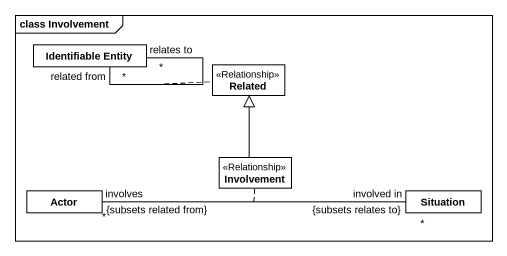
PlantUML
@startuml
mainframe class Involvement
hide circle
hide empty members
class "Identifiable Entity" as Identifiable_Entity
class Related <<Relationship>>
class "Actor" as Actor_
class Involvement <<Relationship>>
class Situation
Identifiable_Entity "related from\n*" -- "relates to\n*" Identifiable_Entity
(Identifiable_Entity, Identifiable_Entity) .. Related
Actor_ "involves\n*\n{subsets related from}" -right- "involved in\n*\n{subsets relates to}" Situation
(Actor_, Situation) .. Involvement
Involvement -up-|> Related
@enduml
